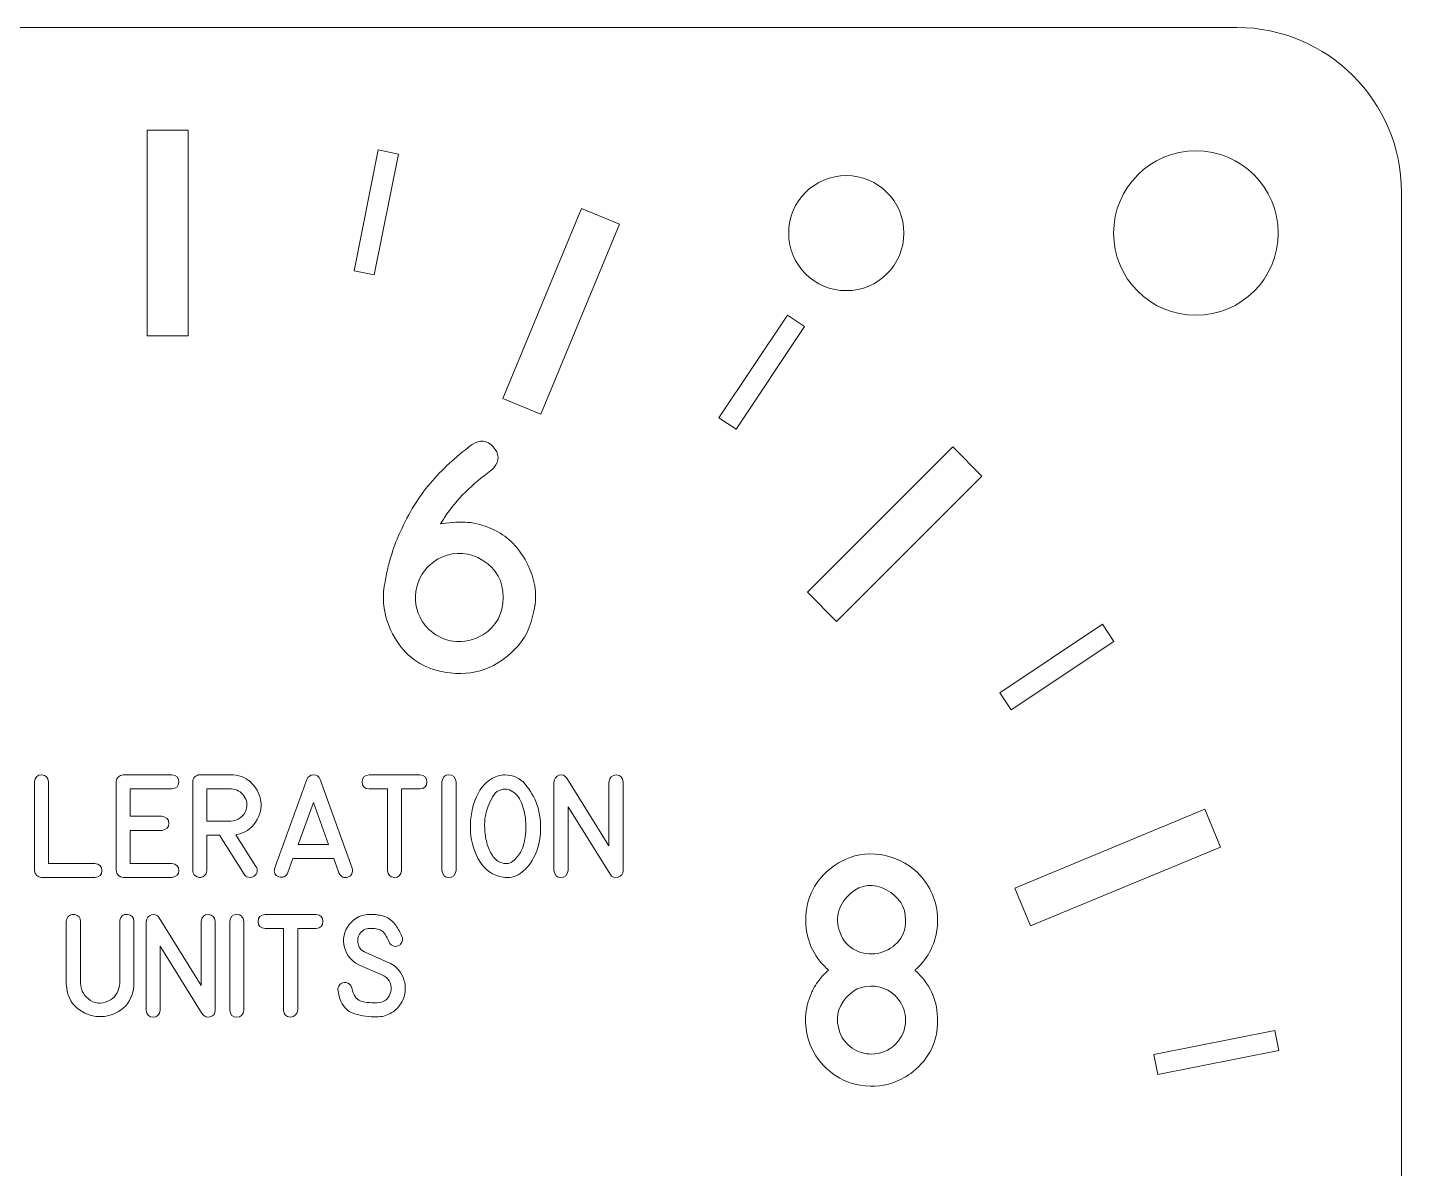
# Model space of a CAD drawing. Header units: millimetres. Extents: x -129 to 122, y -58 to 76.
# Drawn here: x -31.46 to 1.95, y -25.83 to 1.92 of the extents above; entities that cross this region are included whole.
import ezdxf

# ---------------------------------------------------------------- set-up
doc = ezdxf.new("R2010")
doc.units = ezdxf.units.MM
doc.header["$MEASUREMENT"] = 0
doc.layers.add('Layer 1', color=7, linetype='Continuous')

msp = doc.modelspace()

# ---------------------------------------------------------------- linework, layer by layer
at = {"layer": 'Layer 1', "lineweight": 9}
for centre, major_axis in [((-3.0505, -3.0757), (0, 2)), ((-11.5505, -3.0757), (0, 1.4))]:
    msp.add_ellipse(centre, major_axis=major_axis, ratio=1, dxfattribs=at)
msp.add_open_spline([(-54.0504, 1.9243), (-54.0504, 1.9243), (-2.0506, 1.9243), (-2.0506, 1.9243), (-2.0506, 1.9243), (0.1495, 1.9243), (1.9495, 0.1243), (1.9495, -2.0757), (1.9495, -2.0757), (1.9495, -2.0757), (1.9495, -54.0757), (1.9495, -54.0757), (1.9495, -54.0757), (1.9495, -56.2757), (0.1495, -58.0757), (-2.0506, -58.0757), (-2.0506, -58.0757), (-2.0506, -58.0757), (-54.0504, -58.0757), (-54.0504, -58.0757), (-54.0504, -58.0757), (-56.2505, -58.0757), (-58.0505, -56.2757), (-58.0505, -54.0757), (-58.0505, -54.0757), (-58.0505, -54.0757), (-58.0505, -2.0757), (-58.0505, -2.0757), (-58.0505, -2.0757), (-58.0505, 0.1243), (-56.2505, 1.9243), (-54.0504, 1.9243)], degree=3, knots=[0, 0, 0, 0, 0.1111111, 0.1111111, 0.1111111, 0.1111111, 0.2222222, 0.2222222, 0.2222222, 0.2222222, 0.3333333, 0.3333333, 0.3333333, 0.3333333, 0.4444444, 0.4444444, 0.4444444, 0.4444444, 0.5555556, 0.5555556, 0.5555556, 0.5555556, 0.6666667, 0.6666667, 0.6666667, 0.6666667, 0.7777778, 0.7777778, 0.7777778, 0.7777778, 1, 1, 1, 1], dxfattribs=at)
at = {"layer": 'Layer 1', "color": 1, "lineweight": 9}
for points, knots in [([(-28.5505, -5.5757), (-28.5505, -5.5757), (-28.5505, -0.5757), (-28.5505, -0.5757), (-28.5505, -0.5757), (-28.5505, -0.5757), (-27.5505, -0.5757), (-27.5505, -0.5757), (-27.5505, -0.5757), (-27.5505, -0.5757), (-27.5505, -5.5757), (-27.5505, -5.5757), (-27.5505, -5.5757), (-27.5505, -5.5757), (-28.5505, -5.5757), (-28.5505, -5.5757)], [0, 0, 0, 0, 0.2, 0.2, 0.2, 0.2, 0.4, 0.4, 0.4, 0.4, 0.6, 0.6, 0.6, 0.6, 1, 1, 1, 1]), ([(-23.0256, -4.0952), (-23.0256, -4.0952), (-22.4403, -1.1528), (-22.4403, -1.1528), (-22.4403, -1.1528), (-22.4403, -1.1528), (-22.9307, -1.0553), (-22.9307, -1.0553), (-22.9307, -1.0553), (-22.9307, -1.0553), (-23.516, -3.9976), (-23.516, -3.9976), (-23.516, -3.9976), (-23.516, -3.9976), (-23.0256, -4.0952), (-23.0256, -4.0952)], [0, 0, 0, 0, 0.2, 0.2, 0.2, 0.2, 0.4, 0.4, 0.4, 0.4, 0.6, 0.6, 0.6, 0.6, 1, 1, 1, 1]), ([(-19.9021, -7.0971), (-19.9021, -7.0971), (-17.9886, -2.4777), (-17.9886, -2.4777), (-17.9886, -2.4777), (-17.9886, -2.4777), (-17.0648, -2.8604), (-17.0648, -2.8604), (-17.0648, -2.8604), (-17.0648, -2.8604), (-18.9782, -7.4798), (-18.9782, -7.4798), (-18.9782, -7.4798), (-18.9782, -7.4798), (-19.9021, -7.0971), (-19.9021, -7.0971)], [0, 0, 0, 0, 0.2, 0.2, 0.2, 0.2, 0.4, 0.4, 0.4, 0.4, 0.6, 0.6, 0.6, 0.6, 1, 1, 1, 1]), ([(-14.2312, -7.8436), (-14.2312, -7.8436), (-12.5644, -5.3492), (-12.5644, -5.3492), (-12.5644, -5.3492), (-12.5644, -5.3492), (-12.9802, -5.0714), (-12.9802, -5.0714), (-12.9802, -5.0714), (-12.9802, -5.0714), (-14.6469, -7.5658), (-14.6469, -7.5658), (-14.6469, -7.5658), (-14.6469, -7.5658), (-14.2312, -7.8436), (-14.2312, -7.8436)], [0, 0, 0, 0, 0.2, 0.2, 0.2, 0.2, 0.4, 0.4, 0.4, 0.4, 0.6, 0.6, 0.6, 0.6, 1, 1, 1, 1]), ([(-22.7794, -11.6309), (-22.7794, -11.6309), (-22.7738, -11.5979), (-22.7738, -11.5979), (-22.7738, -11.5979), (-22.7493, -11.4728), (-22.7249, -11.3486), (-22.6976, -11.2254), (-22.6976, -11.2254), (-22.6713, -11.1031), (-22.6364, -10.9808), (-22.5941, -10.8595), (-22.5941, -10.8595), (-22.5358, -10.6732), (-22.4681, -10.4982), (-22.39, -10.3326), (-22.39, -10.3326), (-22.1887, -9.8849), (-21.9469, -9.4945), (-21.6656, -9.1624), (-21.6656, -9.1624), (-21.3843, -8.8312), (-21.0532, -8.5217), (-20.6703, -8.2358), (-20.6703, -8.2358), (-20.6703, -8.2358), (-20.643, -8.216), (-20.643, -8.216), (-20.643, -8.216), (-20.4558, -8.0909), (-20.2865, -8.1106), (-20.136, -8.2743), (-20.136, -8.2743), (-19.9855, -8.438), (-19.9789, -8.6064), (-20.1172, -8.7814), (-20.1172, -8.7814), (-20.1407, -8.8105), (-20.167, -8.8341), (-20.1962, -8.8529), (-20.1962, -8.8529), (-20.4116, -9.0147), (-20.6148, -9.1878), (-20.8067, -9.374), (-20.8067, -9.374), (-20.9996, -9.5594), (-21.1689, -9.7654), (-21.3157, -9.9912), (-21.3157, -9.9912), (-21.3448, -10.0391), (-21.3683, -10.0739), (-21.3843, -10.0956), (-21.3843, -10.0956), (-21.3843, -10.0956), (-21.3984, -10.121), (-21.3984, -10.121), (-21.3984, -10.121), (-21.3984, -10.121), (-21.4144, -10.1483), (-21.4144, -10.1483), (-21.4144, -10.1483), (-21.4144, -10.1483), (-21.3956, -10.1426), (-21.3956, -10.1426), (-21.3956, -10.1426), (-21.3956, -10.1426), (-21.3759, -10.1398), (-21.3759, -10.1398), (-21.3759, -10.1398), (-21.1388, -10.1069), (-20.93, -10.0975), (-20.7493, -10.1106), (-20.7493, -10.1106), (-20.5687, -10.1247), (-20.3646, -10.1821), (-20.1388, -10.2828), (-20.1388, -10.2828), (-19.8133, -10.4324), (-19.5537, -10.676), (-19.3599, -11.0147), (-19.3599, -11.0147), (-19.1661, -11.3543), (-19.0833, -11.6995), (-19.1106, -12.0523), (-19.1106, -12.0523), (-19.1162, -12.1078), (-19.119, -12.1342), (-19.119, -12.1323), (-19.119, -12.1323), (-19.1501, -12.3167), (-19.1971, -12.4926), (-19.2583, -12.6619), (-19.2583, -12.6619), (-19.3194, -12.8303), (-19.4135, -12.9855), (-19.5405, -13.1276), (-19.5405, -13.1276), (-20.0203, -13.6581), (-20.6092, -13.8679), (-21.3072, -13.756), (-21.3072, -13.756), (-21.8255, -13.6694), (-22.2188, -13.4117), (-22.4888, -12.9827), (-22.4888, -12.9827), (-22.7578, -12.5537), (-22.8547, -12.1031), (-22.7794, -11.6309)], [0, 0, 0, 0, 0.0357143, 0.0357143, 0.0357143, 0.0357143, 0.0714286, 0.0714286, 0.0714286, 0.0714286, 0.1071429, 0.1071429, 0.1071429, 0.1071429, 0.1428571, 0.1428571, 0.1428571, 0.1428571, 0.1785714, 0.1785714, 0.1785714, 0.1785714, 0.2142857, 0.2142857, 0.2142857, 0.2142857, 0.25, 0.25, 0.25, 0.25, 0.2857143, 0.2857143, 0.2857143, 0.2857143, 0.3214286, 0.3214286, 0.3214286, 0.3214286, 0.3571429, 0.3571429, 0.3571429, 0.3571429, 0.3928571, 0.3928571, 0.3928571, 0.3928571, 0.4285714, 0.4285714, 0.4285714, 0.4285714, 0.4642857, 0.4642857, 0.4642857, 0.4642857, 0.5, 0.5, 0.5, 0.5, 0.5357143, 0.5357143, 0.5357143, 0.5357143, 0.5714286, 0.5714286, 0.5714286, 0.5714286, 0.6071429, 0.6071429, 0.6071429, 0.6071429, 0.6428571, 0.6428571, 0.6428571, 0.6428571, 0.6785714, 0.6785714, 0.6785714, 0.6785714, 0.7142857, 0.7142857, 0.7142857, 0.7142857, 0.75, 0.75, 0.75, 0.75, 0.7857143, 0.7857143, 0.7857143, 0.7857143, 0.8214286, 0.8214286, 0.8214286, 0.8214286, 0.8571429, 0.8571429, 0.8571429, 0.8571429, 0.8928571, 0.8928571, 0.8928571, 0.8928571, 0.9285714, 0.9285714, 0.9285714, 0.9285714, 1, 1, 1, 1]), ([(-12.4942, -11.8123), (-12.4942, -11.8123), (-8.9587, -8.2767), (-8.9587, -8.2767), (-8.9587, -8.2767), (-8.9587, -8.2767), (-8.2515, -8.9839), (-8.2515, -8.9839), (-8.2515, -8.9839), (-8.2515, -8.9839), (-11.7871, -12.5194), (-11.7871, -12.5194), (-11.7871, -12.5194), (-11.7871, -12.5194), (-12.4942, -11.8123), (-12.4942, -11.8123)], [0, 0, 0, 0, 0.2, 0.2, 0.2, 0.2, 0.4, 0.4, 0.4, 0.4, 0.6, 0.6, 0.6, 0.6, 1, 1, 1, 1]), ([(-21.9111, -12.4192), (-21.8538, -12.5622), (-21.7456, -12.6901), (-21.5875, -12.804), (-21.5875, -12.804), (-21.4285, -12.9168), (-21.2724, -12.9818), (-21.12, -12.9977), (-21.12, -12.9977), (-20.8425, -13.0269), (-20.5969, -12.9761), (-20.3843, -12.8435), (-20.3843, -12.8435), (-20.057, -12.6374), (-19.8933, -12.3364), (-19.8923, -11.9394), (-19.8923, -11.9394), (-19.8914, -11.5424), (-20.0551, -11.2414), (-20.3843, -11.0354), (-20.3843, -11.0354), (-20.7089, -10.835), (-21.0428, -10.8096), (-21.3843, -10.9582), (-21.3843, -10.9582), (-21.6656, -11.0834), (-21.8585, -11.2894), (-21.9619, -11.5754), (-21.9619, -11.5754), (-22.0654, -11.8623), (-22.0485, -12.1436), (-21.9111, -12.4192)], [0, 0, 0, 0, 0.1111111, 0.1111111, 0.1111111, 0.1111111, 0.2222222, 0.2222222, 0.2222222, 0.2222222, 0.3333333, 0.3333333, 0.3333333, 0.3333333, 0.4444444, 0.4444444, 0.4444444, 0.4444444, 0.5555556, 0.5555556, 0.5555556, 0.5555556, 0.6666667, 0.6666667, 0.6666667, 0.6666667, 0.7777778, 0.7777778, 0.7777778, 0.7777778, 1, 1, 1, 1]), ([(-7.8184, -14.2563), (-7.8184, -14.2563), (-5.324, -12.5896), (-5.324, -12.5896), (-5.324, -12.5896), (-5.324, -12.5896), (-5.0462, -13.0053), (-5.0462, -13.0053), (-5.0462, -13.0053), (-5.0462, -13.0053), (-7.5406, -14.6721), (-7.5406, -14.6721), (-7.5406, -14.6721), (-7.5406, -14.6721), (-7.8184, -14.2563), (-7.8184, -14.2563)], [0, 0, 0, 0, 0.2, 0.2, 0.2, 0.2, 0.4, 0.4, 0.4, 0.4, 0.6, 0.6, 0.6, 0.6, 1, 1, 1, 1]), ([(-31.1164, -18.7481), (-31.2162, -18.7415), (-31.274, -18.6854), (-31.2894, -18.5789), (-31.2894, -18.5789), (-31.2894, -18.5789), (-31.2894, -16.4248), (-31.2894, -16.4248), (-31.2894, -16.4248), (-31.2724, -16.3079), (-31.2129, -16.2506), (-31.1114, -16.2522), (-31.1114, -16.2522), (-31.0099, -16.2543), (-30.9546, -16.3121), (-30.9459, -16.4248), (-30.9459, -16.4248), (-30.9459, -16.4248), (-30.9459, -18.408), (-30.9459, -18.408), (-30.9459, -18.408), (-30.9459, -18.408), (-29.8214, -18.4072), (-29.8214, -18.4072), (-29.8214, -18.4072), (-29.7058, -18.42), (-29.6489, -18.4783), (-29.6501, -18.5818), (-29.6501, -18.5818), (-29.6514, -18.6854), (-29.7088, -18.7407), (-29.8227, -18.7481), (-29.8227, -18.7481), (-29.8227, -18.7481), (-31.1164, -18.7481), (-31.1164, -18.7481)], [0, 0, 0, 0, 0.1, 0.1, 0.1, 0.1, 0.2, 0.2, 0.2, 0.2, 0.3, 0.3, 0.3, 0.3, 0.4, 0.4, 0.4, 0.4, 0.5, 0.5, 0.5, 0.5, 0.6, 0.6, 0.6, 0.6, 0.7, 0.7, 0.7, 0.7, 0.8, 0.8, 0.8, 0.8, 1, 1, 1, 1]), ([(-27.9514, -16.5915), (-27.9514, -16.5915), (-28.9615, -16.5915), (-28.9615, -16.5915), (-28.9615, -16.5915), (-28.9615, -16.5915), (-28.9615, -17.2582), (-28.9615, -17.2582), (-28.9615, -17.2582), (-28.9615, -17.2582), (-28.1913, -17.2582), (-28.1913, -17.2582), (-28.1913, -17.2582), (-28.0761, -17.2752), (-28.0187, -17.333), (-28.0191, -17.4316), (-28.0191, -17.4316), (-28.0196, -17.5305), (-28.0769, -17.5879), (-28.1913, -17.6041), (-28.1913, -17.6041), (-28.1913, -17.6041), (-28.9615, -17.6041), (-28.9615, -17.6041), (-28.9615, -17.6041), (-28.9615, -17.6041), (-28.9615, -18.4047), (-28.9615, -18.4047), (-28.9615, -18.4047), (-28.9615, -18.4047), (-27.9514, -18.4047), (-27.9514, -18.4047), (-27.9514, -18.4047), (-27.837, -18.4217), (-27.7796, -18.4787), (-27.7796, -18.5764), (-27.7796, -18.5764), (-27.7796, -18.6737), (-27.837, -18.7307), (-27.9514, -18.7469), (-27.9514, -18.7469), (-27.9514, -18.7469), (-29.1307, -18.7469), (-29.1307, -18.7469), (-29.1307, -18.7469), (-29.2322, -18.734), (-29.29, -18.6762), (-29.3037, -18.5739), (-29.3037, -18.5739), (-29.3037, -18.5739), (-29.3037, -16.4223), (-29.3037, -16.4223), (-29.3037, -16.4223), (-29.2883, -16.315), (-29.2305, -16.2585), (-29.1307, -16.2518), (-29.1307, -16.2518), (-29.1307, -16.2518), (-27.9514, -16.2518), (-27.9514, -16.2518), (-27.9514, -16.2518), (-27.837, -16.2605), (-27.7796, -16.3179), (-27.78, -16.4231), (-27.78, -16.4231), (-27.7804, -16.5283), (-27.8378, -16.5845), (-27.9514, -16.5915)], [0, 0, 0, 0, 0.0555556, 0.0555556, 0.0555556, 0.0555556, 0.1111111, 0.1111111, 0.1111111, 0.1111111, 0.1666667, 0.1666667, 0.1666667, 0.1666667, 0.2222222, 0.2222222, 0.2222222, 0.2222222, 0.2777778, 0.2777778, 0.2777778, 0.2777778, 0.3333333, 0.3333333, 0.3333333, 0.3333333, 0.3888889, 0.3888889, 0.3888889, 0.3888889, 0.4444444, 0.4444444, 0.4444444, 0.4444444, 0.5, 0.5, 0.5, 0.5, 0.5555556, 0.5555556, 0.5555556, 0.5555556, 0.6111111, 0.6111111, 0.6111111, 0.6111111, 0.6666667, 0.6666667, 0.6666667, 0.6666667, 0.7222222, 0.7222222, 0.7222222, 0.7222222, 0.7777778, 0.7777778, 0.7777778, 0.7777778, 0.8333333, 0.8333333, 0.8333333, 0.8333333, 0.8888889, 0.8888889, 0.8888889, 0.8888889, 1, 1, 1, 1]), ([(-25.9025, -18.4824), (-25.8505, -18.5743), (-25.865, -18.6513), (-25.9461, -18.714), (-25.9461, -18.714), (-25.9852, -18.7415), (-26.0301, -18.7511), (-26.0809, -18.7419), (-26.0809, -18.7419), (-26.1316, -18.7332), (-26.1686, -18.7078), (-26.1923, -18.6666), (-26.1923, -18.6666), (-26.1923, -18.6666), (-26.7928, -17.7173), (-26.7928, -17.7173), (-26.7928, -17.7173), (-26.7928, -17.7173), (-27.0976, -17.7173), (-27.0976, -17.7173), (-27.0976, -17.7173), (-27.0976, -17.7173), (-27.0976, -18.5752), (-27.0976, -18.5752), (-27.0976, -18.5752), (-27.0976, -18.6458), (-27.1296, -18.6966), (-27.1937, -18.7282), (-27.1937, -18.7282), (-27.2581, -18.7594), (-27.318, -18.7536), (-27.3741, -18.7103), (-27.3741, -18.7103), (-27.4186, -18.677), (-27.4411, -18.6321), (-27.4411, -18.5752), (-27.4411, -18.5752), (-27.4411, -18.5752), (-27.4411, -16.4223), (-27.4411, -16.4223), (-27.4411, -16.4223), (-27.4411, -16.3753), (-27.4245, -16.335), (-27.3916, -16.3017), (-27.3916, -16.3017), (-27.3588, -16.2684), (-27.3184, -16.2518), (-27.2706, -16.2518), (-27.2706, -16.2518), (-27.2706, -16.2518), (-26.5142, -16.2518), (-26.5142, -16.2518), (-26.5142, -16.2518), (-26.332, -16.2518), (-26.174, -16.3096), (-26.0401, -16.4252), (-26.0401, -16.4252), (-25.9062, -16.5412), (-25.8226, -16.688), (-25.7902, -16.866), (-25.7902, -16.866), (-25.7561, -17.0569), (-25.7964, -17.2353), (-25.9116, -17.4012), (-25.9116, -17.4012), (-26.0264, -17.5675), (-26.179, -17.6682), (-26.369, -17.7039), (-26.369, -17.7039), (-26.369, -17.7039), (-26.3923, -17.7077), (-26.3923, -17.7077), (-26.3923, -17.7077), (-26.3923, -17.7077), (-25.9025, -18.4824), (-25.9025, -18.4824)], [0, 0, 0, 0, 0.05, 0.05, 0.05, 0.05, 0.1, 0.1, 0.1, 0.1, 0.15, 0.15, 0.15, 0.15, 0.2, 0.2, 0.2, 0.2, 0.25, 0.25, 0.25, 0.25, 0.3, 0.3, 0.3, 0.3, 0.35, 0.35, 0.35, 0.35, 0.4, 0.4, 0.4, 0.4, 0.45, 0.45, 0.45, 0.45, 0.5, 0.5, 0.5, 0.5, 0.55, 0.55, 0.55, 0.55, 0.6, 0.6, 0.6, 0.6, 0.65, 0.65, 0.65, 0.65, 0.7, 0.7, 0.7, 0.7, 0.75, 0.75, 0.75, 0.75, 0.8, 0.8, 0.8, 0.8, 0.85, 0.85, 0.85, 0.85, 0.9, 0.9, 0.9, 0.9, 1, 1, 1, 1]), ([(-25.4467, -18.5119), (-25.3169, -18.1535), (-25.1868, -17.7954), (-25.0566, -17.4378), (-25.0566, -17.4378), (-24.926, -17.0802), (-24.7954, -16.7221), (-24.6649, -16.3641), (-24.6649, -16.3641), (-24.6378, -16.2901), (-24.5846, -16.2526), (-24.5052, -16.2518), (-24.5052, -16.2518), (-24.4253, -16.251), (-24.3717, -16.2884), (-24.3442, -16.3641), (-24.3442, -16.3641), (-24.3442, -16.3641), (-23.5633, -18.5178), (-23.5633, -18.5178), (-23.5633, -18.5178), (-23.5392, -18.6325), (-23.5741, -18.7061), (-23.6681, -18.7394), (-23.6681, -18.7394), (-23.7625, -18.7731), (-23.8348, -18.7386), (-23.8864, -18.6371), (-23.8864, -18.6371), (-23.8864, -18.6371), (-24.0116, -18.2886), (-24.0116, -18.2886), (-24.0116, -18.2886), (-24.0116, -18.2886), (-25.0046, -18.2886), (-25.0046, -18.2886), (-25.0046, -18.2886), (-25.0046, -18.2886), (-25.1265, -18.6288), (-25.1265, -18.6288), (-25.1265, -18.6288), (-25.1784, -18.7311), (-25.2525, -18.7644), (-25.3481, -18.729), (-25.3481, -18.729), (-25.4442, -18.6941), (-25.477, -18.6213), (-25.4467, -18.5119)], [0, 0, 0, 0, 0.0769231, 0.0769231, 0.0769231, 0.0769231, 0.1538462, 0.1538462, 0.1538462, 0.1538462, 0.2307692, 0.2307692, 0.2307692, 0.2307692, 0.3076923, 0.3076923, 0.3076923, 0.3076923, 0.3846154, 0.3846154, 0.3846154, 0.3846154, 0.4615385, 0.4615385, 0.4615385, 0.4615385, 0.5384615, 0.5384615, 0.5384615, 0.5384615, 0.6153846, 0.6153846, 0.6153846, 0.6153846, 0.6923077, 0.6923077, 0.6923077, 0.6923077, 0.7692308, 0.7692308, 0.7692308, 0.7692308, 0.8461538, 0.8461538, 0.8461538, 0.8461538, 1, 1, 1, 1]), ([(-22.7058, -18.5764), (-22.7058, -18.5764), (-22.7058, -16.5953), (-22.7058, -16.5953), (-22.7058, -16.5953), (-22.7058, -16.5953), (-23.1528, -16.5953), (-23.1528, -16.5953), (-23.1528, -16.5953), (-23.2663, -16.5866), (-23.3233, -16.5292), (-23.3229, -16.4244), (-23.3229, -16.4244), (-23.3225, -16.3192), (-23.2655, -16.2614), (-23.1528, -16.2518), (-23.1528, -16.2518), (-23.1528, -16.2518), (-21.9161, -16.2518), (-21.9161, -16.2518), (-21.9161, -16.2518), (-21.8042, -16.2605), (-21.7476, -16.3183), (-21.7472, -16.4244), (-21.7472, -16.4244), (-21.7468, -16.53), (-21.8034, -16.5874), (-21.9161, -16.5953), (-21.9161, -16.5953), (-21.9161, -16.5953), (-22.3619, -16.5953), (-22.3619, -16.5953), (-22.3619, -16.5953), (-22.3619, -16.5953), (-22.3619, -18.5764), (-22.3619, -18.5764), (-22.3619, -18.5764), (-22.3806, -18.6916), (-22.4405, -18.7486), (-22.5419, -18.7469), (-22.5419, -18.7469), (-22.643, -18.7452), (-22.6974, -18.6883), (-22.7058, -18.5764)], [0, 0, 0, 0, 0.0833333, 0.0833333, 0.0833333, 0.0833333, 0.1666667, 0.1666667, 0.1666667, 0.1666667, 0.25, 0.25, 0.25, 0.25, 0.3333333, 0.3333333, 0.3333333, 0.3333333, 0.4166667, 0.4166667, 0.4166667, 0.4166667, 0.5, 0.5, 0.5, 0.5, 0.5833333, 0.5833333, 0.5833333, 0.5833333, 0.6666667, 0.6666667, 0.6666667, 0.6666667, 0.75, 0.75, 0.75, 0.75, 0.8333333, 0.8333333, 0.8333333, 0.8333333, 1, 1, 1, 1]), ([(-21.0378, -18.5789), (-21.0557, -18.6933), (-21.1135, -18.7502), (-21.2112, -18.7498), (-21.2112, -18.7498), (-21.3094, -18.7494), (-21.3668, -18.6924), (-21.3838, -18.5789), (-21.3838, -18.5789), (-21.3838, -18.5789), (-21.3838, -16.4248), (-21.3838, -16.4248), (-21.3838, -16.4248), (-21.3668, -16.3104), (-21.3094, -16.2526), (-21.2112, -16.2522), (-21.2112, -16.2522), (-21.1135, -16.2518), (-21.0557, -16.3096), (-21.0378, -16.4248), (-21.0378, -16.4248), (-21.0378, -16.4248), (-21.0378, -18.5789), (-21.0378, -18.5789)], [0, 0, 0, 0, 0.1428571, 0.1428571, 0.1428571, 0.1428571, 0.2857143, 0.2857143, 0.2857143, 0.2857143, 0.4285714, 0.4285714, 0.4285714, 0.4285714, 0.5714286, 0.5714286, 0.5714286, 0.5714286, 0.7142857, 0.7142857, 0.7142857, 0.7142857, 1, 1, 1, 1]), ([(-19.0712, -16.9696), (-18.9968, -17.1945), (-18.9685, -17.4278), (-18.9868, -17.6698), (-18.9868, -17.6698), (-19.0051, -17.9119), (-19.0716, -18.1327), (-19.186, -18.3327), (-19.186, -18.3327), (-19.2584, -18.4571), (-19.3569, -18.5627), (-19.4821, -18.6496), (-19.4821, -18.6496), (-19.6073, -18.7365), (-19.7453, -18.7669), (-19.8963, -18.7407), (-19.8963, -18.7407), (-20.1425, -18.6978), (-20.3308, -18.5693), (-20.4614, -18.356), (-20.4614, -18.356), (-20.5924, -18.1423), (-20.6673, -17.9044), (-20.6864, -17.6424), (-20.6864, -17.6424), (-20.7055, -17.3804), (-20.6702, -17.1255), (-20.5804, -16.8768), (-20.5804, -16.8768), (-20.4905, -16.6281), (-20.3475, -16.4477), (-20.1508, -16.3346), (-20.1508, -16.3346), (-20.0551, -16.2792), (-19.9545, -16.2518), (-19.8501, -16.2518), (-19.8501, -16.2518), (-19.6501, -16.2518), (-19.4871, -16.3271), (-19.3602, -16.4776), (-19.3602, -16.4776), (-19.2334, -16.6286), (-19.1374, -16.7924), (-19.0712, -16.9696)], [0, 0, 0, 0, 0.0833333, 0.0833333, 0.0833333, 0.0833333, 0.1666667, 0.1666667, 0.1666667, 0.1666667, 0.25, 0.25, 0.25, 0.25, 0.3333333, 0.3333333, 0.3333333, 0.3333333, 0.4166667, 0.4166667, 0.4166667, 0.4166667, 0.5, 0.5, 0.5, 0.5, 0.5833333, 0.5833333, 0.5833333, 0.5833333, 0.6666667, 0.6666667, 0.6666667, 0.6666667, 0.75, 0.75, 0.75, 0.75, 0.8333333, 0.8333333, 0.8333333, 0.8333333, 1, 1, 1, 1]), ([(-16.977, -18.5789), (-16.977, -18.6641), (-17.0181, -18.7182), (-17.1005, -18.7415), (-17.1005, -18.7415), (-17.1832, -18.7644), (-17.2469, -18.7402), (-17.2926, -18.6687), (-17.2926, -18.6687), (-17.2926, -18.6687), (-18.316, -17.0278), (-18.316, -17.0278), (-18.316, -17.0278), (-18.316, -17.0278), (-18.316, -18.5789), (-18.316, -18.5789), (-18.316, -18.5789), (-18.3339, -18.6924), (-18.3913, -18.7494), (-18.4882, -18.7494), (-18.4882, -18.7494), (-18.5855, -18.7494), (-18.6425, -18.6924), (-18.6595, -18.5789), (-18.6595, -18.5789), (-18.6595, -18.5789), (-18.6595, -16.4273), (-18.6595, -16.4273), (-18.6595, -16.4273), (-18.6474, -16.3429), (-18.6042, -16.2871), (-18.5298, -16.2601), (-18.5298, -16.2601), (-18.4553, -16.2335), (-18.3934, -16.2589), (-18.3439, -16.3358), (-18.3439, -16.3358), (-18.3439, -16.3358), (-17.3205, -17.9792), (-17.3205, -17.9792), (-17.3205, -17.9792), (-17.3205, -17.9792), (-17.3205, -16.4273), (-17.3205, -16.4273), (-17.3205, -16.4273), (-17.3051, -16.3113), (-17.246, -16.2535), (-17.1433, -16.2547), (-17.1433, -16.2547), (-17.0406, -16.256), (-16.9853, -16.3133), (-16.977, -16.4273), (-16.977, -16.4273), (-16.977, -16.4273), (-16.977, -18.5789), (-16.977, -18.5789)], [0, 0, 0, 0, 0.0666667, 0.0666667, 0.0666667, 0.0666667, 0.1333333, 0.1333333, 0.1333333, 0.1333333, 0.2, 0.2, 0.2, 0.2, 0.2666667, 0.2666667, 0.2666667, 0.2666667, 0.3333333, 0.3333333, 0.3333333, 0.3333333, 0.4, 0.4, 0.4, 0.4, 0.4666667, 0.4666667, 0.4666667, 0.4666667, 0.5333333, 0.5333333, 0.5333333, 0.5333333, 0.6, 0.6, 0.6, 0.6, 0.6666667, 0.6666667, 0.6666667, 0.6666667, 0.7333333, 0.7333333, 0.7333333, 0.7333333, 0.8, 0.8, 0.8, 0.8, 0.8666667, 0.8666667, 0.8666667, 0.8666667, 1, 1, 1, 1]), ([(-26.5142, -17.375), (-26.431, -17.375), (-26.3545, -17.3501), (-26.2842, -17.2993), (-26.2842, -17.2993), (-26.2139, -17.249), (-26.1669, -17.1833), (-26.1424, -17.1022), (-26.1424, -17.1022), (-26.1041, -16.977), (-26.1216, -16.8639), (-26.1948, -16.7629), (-26.1948, -16.7629), (-26.268, -16.6618), (-26.3686, -16.6061), (-26.4967, -16.5953), (-26.4967, -16.5953), (-26.4967, -16.5953), (-27.0976, -16.5953), (-27.0976, -16.5953), (-27.0976, -16.5953), (-27.0976, -16.5953), (-27.0976, -17.375), (-27.0976, -17.375), (-27.0976, -17.375), (-27.0976, -17.375), (-26.5142, -17.375), (-26.5142, -17.375)], [0, 0, 0, 0, 0.125, 0.125, 0.125, 0.125, 0.25, 0.25, 0.25, 0.25, 0.375, 0.375, 0.375, 0.375, 0.5, 0.5, 0.5, 0.5, 0.625, 0.625, 0.625, 0.625, 0.75, 0.75, 0.75, 0.75, 1, 1, 1, 1]), ([(-19.8401, -16.5978), (-19.9894, -16.5978), (-20.1025, -16.678), (-20.1795, -16.839), (-20.1795, -16.839), (-20.2564, -16.9999), (-20.3046, -17.1371), (-20.325, -17.2507), (-20.325, -17.2507), (-20.3404, -17.3338), (-20.3462, -17.4341), (-20.3421, -17.5517), (-20.3421, -17.5517), (-20.3379, -17.6694), (-20.3209, -17.7859), (-20.2909, -17.9006), (-20.2909, -17.9006), (-20.261, -18.0158), (-20.2157, -18.1194), (-20.1558, -18.2113), (-20.1558, -18.2113), (-20.0955, -18.3036), (-20.0169, -18.3647), (-19.9196, -18.3947), (-19.9196, -18.3947), (-19.8056, -18.4304), (-19.7075, -18.408), (-19.6251, -18.3273), (-19.6251, -18.3273), (-19.5428, -18.2462), (-19.4804, -18.1606), (-19.438, -18.0695), (-19.438, -18.0695), (-19.3952, -17.9759), (-19.3657, -17.8537), (-19.3499, -17.7015), (-19.3499, -17.7015), (-19.334, -17.5497), (-19.3378, -17.3979), (-19.3607, -17.2465), (-19.3607, -17.2465), (-19.384, -17.0951), (-19.4293, -16.9587), (-19.4966, -16.8373), (-19.4966, -16.8373), (-19.564, -16.7159), (-19.6601, -16.6385), (-19.784, -16.6053), (-19.784, -16.6053), (-19.8002, -16.6003), (-19.8189, -16.5978), (-19.8401, -16.5978)], [0, 0, 0, 0, 0.0714286, 0.0714286, 0.0714286, 0.0714286, 0.1428571, 0.1428571, 0.1428571, 0.1428571, 0.2142857, 0.2142857, 0.2142857, 0.2142857, 0.2857143, 0.2857143, 0.2857143, 0.2857143, 0.3571429, 0.3571429, 0.3571429, 0.3571429, 0.4285714, 0.4285714, 0.4285714, 0.4285714, 0.5, 0.5, 0.5, 0.5, 0.5714286, 0.5714286, 0.5714286, 0.5714286, 0.6428571, 0.6428571, 0.6428571, 0.6428571, 0.7142857, 0.7142857, 0.7142857, 0.7142857, 0.7857143, 0.7857143, 0.7857143, 0.7857143, 0.8571429, 0.8571429, 0.8571429, 0.8571429, 1, 1, 1, 1]), ([(-24.1359, -17.9464), (-24.1359, -17.9464), (-24.5064, -16.923), (-24.5064, -16.923), (-24.5064, -16.923), (-24.5064, -16.923), (-24.879, -17.9464), (-24.879, -17.9464), (-24.879, -17.9464), (-24.879, -17.9464), (-24.1359, -17.9464), (-24.1359, -17.9464)], [0, 0, 0, 0, 0.25, 0.25, 0.25, 0.25, 0.5, 0.5, 0.5, 0.5, 1, 1, 1, 1]), ([(-24.5064, -16.923), (-24.5064, -16.923), (-24.1359, -17.9464), (-24.1359, -17.9464), (-24.1359, -17.9464), (-24.1359, -17.9464), (-24.5064, -16.923), (-24.5064, -16.923)], [0, 0, 0, 0, 0.3333333, 0.3333333, 0.3333333, 0.3333333, 1, 1, 1, 1]), ([(-2.4524, -18.014), (-2.4524, -18.014), (-7.0718, -19.9274), (-7.0718, -19.9274), (-7.0718, -19.9274), (-7.0718, -19.9274), (-7.4545, -19.0035), (-7.4545, -19.0035), (-7.4545, -19.0035), (-7.4545, -19.0035), (-2.8351, -17.0901), (-2.8351, -17.0901), (-2.8351, -17.0901), (-2.8351, -17.0901), (-2.4524, -18.014), (-2.4524, -18.014)], [0, 0, 0, 0, 0.2, 0.2, 0.2, 0.2, 0.4, 0.4, 0.4, 0.4, 0.6, 0.6, 0.6, 0.6, 1, 1, 1, 1]), ([(-9.8037, -20.9279), (-9.8348, -20.9589), (-9.8573, -20.9796), (-9.8724, -20.9881), (-9.8724, -20.9881), (-9.8874, -20.9975), (-9.8733, -21.0182), (-9.831, -21.0521), (-9.831, -21.0521), (-9.8272, -21.0568), (-9.8235, -21.0615), (-9.8188, -21.0653), (-9.8188, -21.0653), (-9.8141, -21.069), (-9.8094, -21.0728), (-9.8037, -21.0765), (-9.8037, -21.0765), (-9.4876, -21.3926), (-9.3296, -21.7755), (-9.3296, -22.2261), (-9.3296, -22.2261), (-9.3296, -22.7369), (-9.53, -23.1518), (-9.9307, -23.4716), (-9.9307, -23.4716), (-10.0681, -23.5817), (-10.2308, -23.6711), (-10.418, -23.7388), (-10.418, -23.7388), (-10.7012, -23.8385), (-11.005, -23.8498), (-11.3305, -23.7746), (-11.3305, -23.7746), (-11.5967, -23.7087), (-11.83, -23.5817), (-12.0304, -23.3926), (-12.0304, -23.3926), (-12.2308, -23.2045), (-12.3738, -22.9796), (-12.4603, -22.7191), (-12.4603, -22.7191), (-12.5873, -22.3221), (-12.5666, -21.9364), (-12.4001, -21.562), (-12.4001, -21.562), (-12.3776, -21.514), (-12.3625, -21.4811), (-12.3531, -21.4622), (-12.3531, -21.4622), (-12.2854, -21.3371), (-12.2101, -21.2308), (-12.1292, -21.1424), (-12.1292, -21.1424), (-12.1076, -21.1189), (-12.084, -21.0954), (-12.0596, -21.0728), (-12.0596, -21.0728), (-12.0342, -21.0493), (-12.0097, -21.0257), (-11.9834, -21.0022), (-11.9834, -21.0022), (-12.0201, -20.9674), (-12.0558, -20.9326), (-12.0897, -20.8987), (-12.0897, -20.8987), (-12.1236, -20.8649), (-12.1574, -20.8272), (-12.1903, -20.7868), (-12.1903, -20.7868), (-12.3371, -20.6052), (-12.4359, -20.4077), (-12.4848, -20.1951), (-12.4848, -20.1951), (-12.5516, -19.9194), (-12.5535, -19.6504), (-12.4904, -19.3898), (-12.4904, -19.3898), (-12.4321, -19.1471), (-12.3211, -18.9326), (-12.1584, -18.7454), (-12.1584, -18.7454), (-11.9956, -18.5573), (-11.8018, -18.4124), (-11.576, -18.3098), (-11.576, -18.3098), (-11.2665, -18.1697), (-10.9401, -18.1386), (-10.5958, -18.2167), (-10.5958, -18.2167), (-10.2515, -18.2948), (-9.9674, -18.4604), (-9.7426, -18.7115), (-9.7426, -18.7115), (-9.4585, -19.0314), (-9.3211, -19.4049), (-9.3324, -19.8319), (-9.3324, -19.8319), (-9.3437, -20.259), (-9.5008, -20.625), (-9.8037, -20.9279)], [0, 0, 0, 0, 0.0384615, 0.0384615, 0.0384615, 0.0384615, 0.0769231, 0.0769231, 0.0769231, 0.0769231, 0.1153846, 0.1153846, 0.1153846, 0.1153846, 0.1538462, 0.1538462, 0.1538462, 0.1538462, 0.1923077, 0.1923077, 0.1923077, 0.1923077, 0.2307692, 0.2307692, 0.2307692, 0.2307692, 0.2692308, 0.2692308, 0.2692308, 0.2692308, 0.3076923, 0.3076923, 0.3076923, 0.3076923, 0.3461538, 0.3461538, 0.3461538, 0.3461538, 0.3846154, 0.3846154, 0.3846154, 0.3846154, 0.4230769, 0.4230769, 0.4230769, 0.4230769, 0.4615385, 0.4615385, 0.4615385, 0.4615385, 0.5, 0.5, 0.5, 0.5, 0.5384615, 0.5384615, 0.5384615, 0.5384615, 0.5769231, 0.5769231, 0.5769231, 0.5769231, 0.6153846, 0.6153846, 0.6153846, 0.6153846, 0.6538462, 0.6538462, 0.6538462, 0.6538462, 0.6923077, 0.6923077, 0.6923077, 0.6923077, 0.7307692, 0.7307692, 0.7307692, 0.7307692, 0.7692308, 0.7692308, 0.7692308, 0.7692308, 0.8076923, 0.8076923, 0.8076923, 0.8076923, 0.8461538, 0.8461538, 0.8461538, 0.8461538, 0.8846154, 0.8846154, 0.8846154, 0.8846154, 0.9230769, 0.9230769, 0.9230769, 0.9230769, 1, 1, 1, 1]), ([(-10.1094, -19.7868), (-10.1094, -19.4557), (-10.2665, -19.2092), (-10.5808, -19.0455), (-10.5808, -19.0455), (-10.895, -18.8818), (-11.1819, -18.91), (-11.4406, -19.1311), (-11.4406, -19.1311), (-11.5789, -19.2506), (-11.6748, -19.3926), (-11.7284, -19.5582), (-11.7284, -19.5582), (-11.783, -19.7238), (-11.7764, -19.894), (-11.7106, -20.0709), (-11.7106, -20.0709), (-11.6316, -20.2854), (-11.5036, -20.434), (-11.3258, -20.5168), (-11.3258, -20.5168), (-11.149, -20.5996), (-10.9702, -20.625), (-10.7905, -20.593), (-10.7905, -20.593), (-10.6099, -20.561), (-10.4519, -20.4754), (-10.3145, -20.3381), (-10.3145, -20.3381), (-10.1781, -20.1998), (-10.1094, -20.0163), (-10.1094, -19.7868)], [0, 0, 0, 0, 0.1111111, 0.1111111, 0.1111111, 0.1111111, 0.2222222, 0.2222222, 0.2222222, 0.2222222, 0.3333333, 0.3333333, 0.3333333, 0.3333333, 0.4444444, 0.4444444, 0.4444444, 0.4444444, 0.5555556, 0.5555556, 0.5555556, 0.5555556, 0.6666667, 0.6666667, 0.6666667, 0.6666667, 0.7777778, 0.7777778, 0.7777778, 0.7777778, 1, 1, 1, 1]), ([(-28.8722, -21.3184), (-28.8722, -21.3184), (-28.8722, -21.343), (-28.8722, -21.343), (-28.8722, -21.343), (-28.8747, -21.3837), (-28.8764, -21.4079), (-28.8768, -21.4162), (-28.8768, -21.4162), (-28.9109, -21.6644), (-29.0132, -21.8478), (-29.1828, -21.9663), (-29.1828, -21.9663), (-29.3525, -22.0844), (-29.5338, -22.1398), (-29.7259, -22.1319), (-29.7259, -22.1319), (-29.9185, -22.124), (-30.0948, -22.0541), (-30.2541, -21.9218), (-30.2541, -21.9218), (-30.4138, -21.7892), (-30.5007, -21.5962), (-30.5144, -21.343), (-30.5144, -21.343), (-30.5144, -21.343), (-30.5144, -21.3184), (-30.5144, -21.3184), (-30.5144, -21.3184), (-30.5144, -21.3184), (-30.5144, -19.8164), (-30.5144, -19.8164), (-30.5144, -19.8164), (-30.5144, -19.7923), (-30.5098, -19.7702), (-30.5011, -19.7507), (-30.5011, -19.7507), (-30.462, -19.6654), (-30.3971, -19.6318), (-30.3065, -19.6496), (-30.3065, -19.6496), (-30.2162, -19.6675), (-30.1709, -19.7232), (-30.1709, -19.8164), (-30.1709, -19.8164), (-30.1709, -19.8164), (-30.1709, -21.3184), (-30.1709, -21.3184), (-30.1709, -21.3184), (-30.1588, -21.5056), (-30.0765, -21.6453), (-29.9243, -21.7376), (-29.9243, -21.7376), (-29.7717, -21.8304), (-29.6116, -21.8262), (-29.4436, -21.7256), (-29.4436, -21.7256), (-29.3679, -21.6811), (-29.3126, -21.6233), (-29.2772, -21.5526), (-29.2772, -21.5526), (-29.2419, -21.4819), (-29.2211, -21.4037), (-29.2145, -21.3184), (-29.2145, -21.3184), (-29.2145, -21.3184), (-29.2145, -19.8164), (-29.2145, -19.8164), (-29.2145, -19.8164), (-29.2145, -19.8018), (-29.2136, -19.791), (-29.212, -19.7835), (-29.212, -19.7835), (-29.1932, -19.6837), (-29.1321, -19.6384), (-29.0282, -19.6484), (-29.0282, -19.6484), (-28.9242, -19.658), (-28.8722, -19.7141), (-28.8722, -19.8164), (-28.8722, -19.8164), (-28.8722, -19.8164), (-28.8722, -21.3184), (-28.8722, -21.3184)], [0, 0, 0, 0, 0.0454545, 0.0454545, 0.0454545, 0.0454545, 0.0909091, 0.0909091, 0.0909091, 0.0909091, 0.1363636, 0.1363636, 0.1363636, 0.1363636, 0.1818182, 0.1818182, 0.1818182, 0.1818182, 0.2272727, 0.2272727, 0.2272727, 0.2272727, 0.2727273, 0.2727273, 0.2727273, 0.2727273, 0.3181818, 0.3181818, 0.3181818, 0.3181818, 0.3636364, 0.3636364, 0.3636364, 0.3636364, 0.4090909, 0.4090909, 0.4090909, 0.4090909, 0.4545455, 0.4545455, 0.4545455, 0.4545455, 0.5, 0.5, 0.5, 0.5, 0.5454545, 0.5454545, 0.5454545, 0.5454545, 0.5909091, 0.5909091, 0.5909091, 0.5909091, 0.6363636, 0.6363636, 0.6363636, 0.6363636, 0.6818182, 0.6818182, 0.6818182, 0.6818182, 0.7272727, 0.7272727, 0.7272727, 0.7272727, 0.7727273, 0.7727273, 0.7727273, 0.7727273, 0.8181818, 0.8181818, 0.8181818, 0.8181818, 0.8636364, 0.8636364, 0.8636364, 0.8636364, 0.9090909, 0.9090909, 0.9090909, 0.9090909, 1, 1, 1, 1]), ([(-26.8924, -21.973), (-26.8924, -22.0582), (-26.9335, -22.1123), (-27.0159, -22.1356), (-27.0159, -22.1356), (-27.0986, -22.1585), (-27.1623, -22.1343), (-27.208, -22.0628), (-27.208, -22.0628), (-27.208, -22.0628), (-28.2314, -20.4219), (-28.2314, -20.4219), (-28.2314, -20.4219), (-28.2314, -20.4219), (-28.2314, -21.973), (-28.2314, -21.973), (-28.2314, -21.973), (-28.2493, -22.0865), (-28.3067, -22.1435), (-28.4036, -22.1435), (-28.4036, -22.1435), (-28.5009, -22.1435), (-28.5579, -22.0865), (-28.5749, -21.973), (-28.5749, -21.973), (-28.5749, -21.973), (-28.5749, -19.8214), (-28.5749, -19.8214), (-28.5749, -19.8214), (-28.5628, -19.737), (-28.5196, -19.6812), (-28.4452, -19.6542), (-28.4452, -19.6542), (-28.3707, -19.6276), (-28.3088, -19.653), (-28.2593, -19.7299), (-28.2593, -19.7299), (-28.2593, -19.7299), (-27.2359, -21.3733), (-27.2359, -21.3733), (-27.2359, -21.3733), (-27.2359, -21.3733), (-27.2359, -19.8214), (-27.2359, -19.8214), (-27.2359, -19.8214), (-27.2205, -19.7054), (-27.1614, -19.6476), (-27.0587, -19.6488), (-27.0587, -19.6488), (-26.956, -19.6501), (-26.9007, -19.7074), (-26.8924, -19.8214), (-26.8924, -19.8214), (-26.8924, -19.8214), (-26.8924, -21.973), (-26.8924, -21.973)], [0, 0, 0, 0, 0.0666667, 0.0666667, 0.0666667, 0.0666667, 0.1333333, 0.1333333, 0.1333333, 0.1333333, 0.2, 0.2, 0.2, 0.2, 0.2666667, 0.2666667, 0.2666667, 0.2666667, 0.3333333, 0.3333333, 0.3333333, 0.3333333, 0.4, 0.4, 0.4, 0.4, 0.4666667, 0.4666667, 0.4666667, 0.4666667, 0.5333333, 0.5333333, 0.5333333, 0.5333333, 0.6, 0.6, 0.6, 0.6, 0.6666667, 0.6666667, 0.6666667, 0.6666667, 0.7333333, 0.7333333, 0.7333333, 0.7333333, 0.8, 0.8, 0.8, 0.8, 0.8666667, 0.8666667, 0.8666667, 0.8666667, 1, 1, 1, 1]), ([(-26.1966, -21.973), (-26.2145, -22.0874), (-26.2723, -22.1443), (-26.37, -22.1439), (-26.37, -22.1439), (-26.4682, -22.1435), (-26.5256, -22.0865), (-26.5426, -21.973), (-26.5426, -21.973), (-26.5426, -21.973), (-26.5426, -19.8189), (-26.5426, -19.8189), (-26.5426, -19.8189), (-26.5256, -19.7045), (-26.4682, -19.6467), (-26.37, -19.6463), (-26.37, -19.6463), (-26.2723, -19.6459), (-26.2145, -19.7037), (-26.1966, -19.8189), (-26.1966, -19.8189), (-26.1966, -19.8189), (-26.1966, -21.973), (-26.1966, -21.973)], [0, 0, 0, 0, 0.1428571, 0.1428571, 0.1428571, 0.1428571, 0.2857143, 0.2857143, 0.2857143, 0.2857143, 0.4285714, 0.4285714, 0.4285714, 0.4285714, 0.5714286, 0.5714286, 0.5714286, 0.5714286, 0.7142857, 0.7142857, 0.7142857, 0.7142857, 1, 1, 1, 1]), ([(-25.2331, -21.9705), (-25.2331, -21.9705), (-25.2331, -19.9894), (-25.2331, -19.9894), (-25.2331, -19.9894), (-25.2331, -19.9894), (-25.6801, -19.9894), (-25.6801, -19.9894), (-25.6801, -19.9894), (-25.7936, -19.9807), (-25.8506, -19.9233), (-25.8502, -19.8185), (-25.8502, -19.8185), (-25.8498, -19.7133), (-25.7928, -19.6555), (-25.6801, -19.6459), (-25.6801, -19.6459), (-25.6801, -19.6459), (-24.4434, -19.6459), (-24.4434, -19.6459), (-24.4434, -19.6459), (-24.3315, -19.6546), (-24.2749, -19.7124), (-24.2745, -19.8185), (-24.2745, -19.8185), (-24.2741, -19.9241), (-24.3307, -19.9815), (-24.4434, -19.9894), (-24.4434, -19.9894), (-24.4434, -19.9894), (-24.8892, -19.9894), (-24.8892, -19.9894), (-24.8892, -19.9894), (-24.8892, -19.9894), (-24.8892, -21.9705), (-24.8892, -21.9705), (-24.8892, -21.9705), (-24.9079, -22.0857), (-24.9678, -22.1427), (-25.0692, -22.141), (-25.0692, -22.141), (-25.1703, -22.1393), (-25.2247, -22.0824), (-25.2331, -21.9705)], [0, 0, 0, 0, 0.0833333, 0.0833333, 0.0833333, 0.0833333, 0.1666667, 0.1666667, 0.1666667, 0.1666667, 0.25, 0.25, 0.25, 0.25, 0.3333333, 0.3333333, 0.3333333, 0.3333333, 0.4166667, 0.4166667, 0.4166667, 0.4166667, 0.5, 0.5, 0.5, 0.5, 0.5833333, 0.5833333, 0.5833333, 0.5833333, 0.6666667, 0.6666667, 0.6666667, 0.6666667, 0.75, 0.75, 0.75, 0.75, 0.8333333, 0.8333333, 0.8333333, 0.8333333, 1, 1, 1, 1]), ([(-22.6856, -20.8132), (-22.6856, -20.8132), (-22.666, -20.8215), (-22.666, -20.8215), (-22.666, -20.8215), (-22.666, -20.8215), (-22.644, -20.8323), (-22.644, -20.8323), (-22.644, -20.8323), (-22.644, -20.8323), (-22.6245, -20.8435), (-22.6245, -20.8435), (-22.6245, -20.8435), (-22.6191, -20.8477), (-22.6124, -20.8514), (-22.6057, -20.8552), (-22.6057, -20.8552), (-22.5987, -20.8585), (-22.592, -20.8627), (-22.5854, -20.8664), (-22.5854, -20.8664), (-22.4249, -20.972), (-22.325, -21.1184), (-22.2872, -21.3051), (-22.2872, -21.3051), (-22.2727, -21.3783), (-22.2693, -21.4536), (-22.2772, -21.5305), (-22.2772, -21.5305), (-22.2905, -21.6411), (-22.3292, -21.743), (-22.3937, -21.837), (-22.3937, -21.837), (-22.4581, -21.931), (-22.5392, -22.0034), (-22.6365, -22.0545), (-22.6365, -22.0545), (-22.7413, -22.1098), (-22.8499, -22.1373), (-22.9621, -22.1373), (-22.9621, -22.1373), (-23.1505, -22.1373), (-23.3302, -22.1131), (-23.5019, -22.0649), (-23.5019, -22.0649), (-23.6732, -22.0167), (-23.7955, -21.8873), (-23.8683, -21.6769), (-23.8683, -21.6769), (-23.8782, -21.6499), (-23.8853, -21.6224), (-23.8903, -21.5942), (-23.8903, -21.5942), (-23.8953, -21.5655), (-23.9011, -21.5372), (-23.9074, -21.5085), (-23.9074, -21.5085), (-23.9194, -21.4503), (-23.9053, -21.3987), (-23.8641, -21.3538), (-23.8641, -21.3538), (-23.8234, -21.3093), (-23.7722, -21.2923), (-23.7115, -21.3026), (-23.7115, -21.3026), (-23.647, -21.316), (-23.6025, -21.3555), (-23.5772, -21.422), (-23.5772, -21.422), (-23.5772, -21.422), (-23.5734, -21.4332), (-23.5734, -21.4332), (-23.5734, -21.4332), (-23.5348, -21.6095), (-23.4666, -21.7148), (-23.3697, -21.7489), (-23.3697, -21.7489), (-23.2724, -21.783), (-23.1376, -21.7983), (-22.9646, -21.795), (-22.9646, -21.795), (-22.8054, -21.795), (-22.696, -21.7202), (-22.6365, -21.5709), (-22.6365, -21.5709), (-22.6107, -21.5043), (-22.6066, -21.4349), (-22.6245, -21.3629), (-22.6245, -21.3629), (-22.6423, -21.2914), (-22.6777, -21.2311), (-22.7305, -21.1833), (-22.7305, -21.1833), (-22.7542, -21.1629), (-22.785, -21.1442), (-22.8232, -21.1263), (-22.8232, -21.1263), (-22.8232, -21.1263), (-23.3871, -20.8789), (-23.3871, -20.8789), (-23.3871, -20.8789), (-23.3871, -20.8789), (-23.4054, -20.8689), (-23.4054, -20.8689), (-23.4054, -20.8689), (-23.5901, -20.7716), (-23.7044, -20.6331), (-23.7489, -20.4535), (-23.7489, -20.4535), (-23.8034, -20.2456), (-23.7656, -20.0593), (-23.635, -19.8937), (-23.635, -19.8937), (-23.5048, -19.7287), (-23.3335, -19.6459), (-23.1218, -19.6459), (-23.1218, -19.6459), (-23.1218, -19.6459), (-22.9875, -19.6496), (-22.9875, -19.6496), (-22.9875, -19.6496), (-22.9438, -19.6575), (-22.9014, -19.6654), (-22.8611, -19.6733), (-22.8611, -19.6733), (-22.8203, -19.6808), (-22.7792, -19.6941), (-22.738, -19.7129), (-22.738, -19.7129), (-22.6357, -19.7607), (-22.5571, -19.8268), (-22.5026, -19.9104), (-22.5026, -19.9104), (-22.4481, -19.994), (-22.3991, -20.0846), (-22.3554, -20.1819), (-22.3554, -20.1819), (-22.3512, -20.1911), (-22.3475, -20.2015), (-22.3442, -20.2135), (-22.3442, -20.2135), (-22.3354, -20.2535), (-22.3396, -20.2896), (-22.3567, -20.3221), (-22.3567, -20.3221), (-22.3662, -20.3424), (-22.3766, -20.3578), (-22.387, -20.3682), (-22.387, -20.3682), (-22.3974, -20.379), (-22.4061, -20.3861), (-22.4124, -20.3903), (-22.4124, -20.3903), (-22.4548, -20.4202), (-22.501, -20.4294), (-22.5513, -20.4169), (-22.5513, -20.4169), (-22.602, -20.4057), (-22.6403, -20.3732), (-22.6673, -20.3196), (-22.6673, -20.3196), (-22.6885, -20.2726), (-22.711, -20.2243), (-22.7347, -20.1753), (-22.7347, -20.1753), (-22.7588, -20.1262), (-22.7925, -20.0855), (-22.8353, -20.0526), (-22.8353, -20.0526), (-22.8532, -20.0397), (-22.8706, -20.0301), (-22.8873, -20.0243), (-22.8873, -20.0243), (-22.9039, -20.0181), (-22.9222, -20.0114), (-22.9426, -20.0039), (-22.9426, -20.0039), (-22.9426, -20.0039), (-23.0216, -19.9906), (-23.0216, -19.9906), (-23.0216, -19.9906), (-23.0216, -19.9906), (-23.1339, -19.9869), (-23.1339, -19.9869), (-23.1339, -19.9869), (-23.2428, -19.9886), (-23.326, -20.0356), (-23.3834, -20.1283), (-23.3834, -20.1283), (-23.4225, -20.1878), (-23.437, -20.2539), (-23.4275, -20.3271), (-23.4275, -20.3271), (-23.4162, -20.4169), (-23.3738, -20.4867), (-23.3006, -20.5367), (-23.3006, -20.5367), (-23.2973, -20.5387), (-23.294, -20.5416), (-23.2898, -20.5446), (-23.2898, -20.5446), (-23.2857, -20.547), (-23.2811, -20.55), (-23.2765, -20.5525), (-23.2765, -20.5525), (-23.2765, -20.5525), (-23.2628, -20.5583), (-23.2628, -20.5583), (-23.2628, -20.5583), (-23.2628, -20.5583), (-23.2482, -20.5645), (-23.2482, -20.5645), (-23.2482, -20.5645), (-23.2482, -20.5645), (-22.6856, -20.8132), (-22.6856, -20.8132)], [0, 0, 0, 0, 0.0181818, 0.0181818, 0.0181818, 0.0181818, 0.0363636, 0.0363636, 0.0363636, 0.0363636, 0.0545455, 0.0545455, 0.0545455, 0.0545455, 0.0727273, 0.0727273, 0.0727273, 0.0727273, 0.0909091, 0.0909091, 0.0909091, 0.0909091, 0.1090909, 0.1090909, 0.1090909, 0.1090909, 0.1272727, 0.1272727, 0.1272727, 0.1272727, 0.1454545, 0.1454545, 0.1454545, 0.1454545, 0.1636364, 0.1636364, 0.1636364, 0.1636364, 0.1818182, 0.1818182, 0.1818182, 0.1818182, 0.2, 0.2, 0.2, 0.2, 0.2181818, 0.2181818, 0.2181818, 0.2181818, 0.2363636, 0.2363636, 0.2363636, 0.2363636, 0.2545455, 0.2545455, 0.2545455, 0.2545455, 0.2727273, 0.2727273, 0.2727273, 0.2727273, 0.2909091, 0.2909091, 0.2909091, 0.2909091, 0.3090909, 0.3090909, 0.3090909, 0.3090909, 0.3272727, 0.3272727, 0.3272727, 0.3272727, 0.3454545, 0.3454545, 0.3454545, 0.3454545, 0.3636364, 0.3636364, 0.3636364, 0.3636364, 0.3818182, 0.3818182, 0.3818182, 0.3818182, 0.4, 0.4, 0.4, 0.4, 0.4181818, 0.4181818, 0.4181818, 0.4181818, 0.4363636, 0.4363636, 0.4363636, 0.4363636, 0.4545455, 0.4545455, 0.4545455, 0.4545455, 0.4727273, 0.4727273, 0.4727273, 0.4727273, 0.4909091, 0.4909091, 0.4909091, 0.4909091, 0.5090909, 0.5090909, 0.5090909, 0.5090909, 0.5272727, 0.5272727, 0.5272727, 0.5272727, 0.5454545, 0.5454545, 0.5454545, 0.5454545, 0.5636364, 0.5636364, 0.5636364, 0.5636364, 0.5818182, 0.5818182, 0.5818182, 0.5818182, 0.6, 0.6, 0.6, 0.6, 0.6181818, 0.6181818, 0.6181818, 0.6181818, 0.6363636, 0.6363636, 0.6363636, 0.6363636, 0.6545455, 0.6545455, 0.6545455, 0.6545455, 0.6727273, 0.6727273, 0.6727273, 0.6727273, 0.6909091, 0.6909091, 0.6909091, 0.6909091, 0.7090909, 0.7090909, 0.7090909, 0.7090909, 0.7272727, 0.7272727, 0.7272727, 0.7272727, 0.7454545, 0.7454545, 0.7454545, 0.7454545, 0.7636364, 0.7636364, 0.7636364, 0.7636364, 0.7818182, 0.7818182, 0.7818182, 0.7818182, 0.8, 0.8, 0.8, 0.8, 0.8181818, 0.8181818, 0.8181818, 0.8181818, 0.8363636, 0.8363636, 0.8363636, 0.8363636, 0.8545455, 0.8545455, 0.8545455, 0.8545455, 0.8727273, 0.8727273, 0.8727273, 0.8727273, 0.8909091, 0.8909091, 0.8909091, 0.8909091, 0.9090909, 0.9090909, 0.9090909, 0.9090909, 0.9272727, 0.9272727, 0.9272727, 0.9272727, 0.9454545, 0.9454545, 0.9454545, 0.9454545, 0.9636364, 0.9636364, 0.9636364, 0.9636364, 1, 1, 1, 1]), ([(-10.1094, -22.2176), (-10.1094, -22.0323), (-10.1668, -21.8639), (-10.2816, -21.7134), (-10.2816, -21.7134), (-10.3964, -21.5629), (-10.545, -21.4641), (-10.7266, -21.418), (-10.7266, -21.418), (-11.0577, -21.3352), (-11.3324, -21.4199), (-11.5525, -21.6701), (-11.5525, -21.6701), (-11.7717, -21.9213), (-11.8235, -22.2026), (-11.7078, -22.5149), (-11.7078, -22.5149), (-11.6494, -22.673), (-11.5488, -22.8009), (-11.4058, -22.8969), (-11.4058, -22.8969), (-11.2637, -22.9938), (-11.1076, -23.0417), (-10.9363, -23.0417), (-10.9363, -23.0417), (-10.7087, -23.0417), (-10.514, -22.9618), (-10.3522, -22.8018), (-10.3522, -22.8018), (-10.1903, -22.6419), (-10.1094, -22.4472), (-10.1094, -22.2176)], [0, 0, 0, 0, 0.1111111, 0.1111111, 0.1111111, 0.1111111, 0.2222222, 0.2222222, 0.2222222, 0.2222222, 0.3333333, 0.3333333, 0.3333333, 0.3333333, 0.4444444, 0.4444444, 0.4444444, 0.4444444, 0.5555556, 0.5555556, 0.5555556, 0.5555556, 0.6666667, 0.6666667, 0.6666667, 0.6666667, 0.7777778, 0.7777778, 0.7777778, 0.7777778, 1, 1, 1, 1]), ([(-4.07, -23.0507), (-4.07, -23.0507), (-1.1277, -22.4655), (-1.1277, -22.4655), (-1.1277, -22.4655), (-1.1277, -22.4655), (-1.0301, -22.9559), (-1.0301, -22.9559), (-1.0301, -22.9559), (-1.0301, -22.9559), (-3.9725, -23.5411), (-3.9725, -23.5411), (-3.9725, -23.5411), (-3.9725, -23.5411), (-4.07, -23.0507), (-4.07, -23.0507)], [0, 0, 0, 0, 0.2, 0.2, 0.2, 0.2, 0.4, 0.4, 0.4, 0.4, 0.6, 0.6, 0.6, 0.6, 1, 1, 1, 1])]:
    msp.add_open_spline(points, degree=3, knots=knots, dxfattribs=at)

doc.saveas('drawing.dxf')
